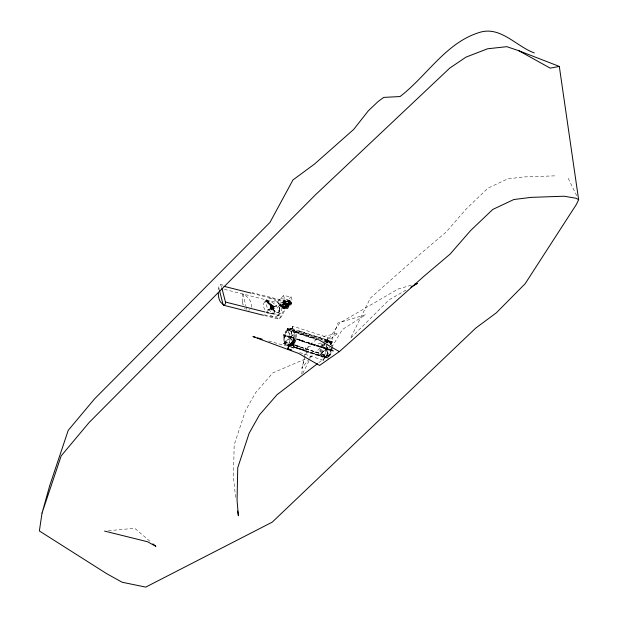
<?xml version="1.0" encoding="UTF-8"?>
<svg xmlns="http://www.w3.org/2000/svg" width="618" height="618" viewBox="0 0 618 618"><rect width="100%" height="100%" fill="white"/><g stroke="black" fill="none" stroke-linecap="round" stroke-linejoin="round"><path stroke-width="0.46" stroke-dasharray="3.09 2.32" d="M273.009 309.062L270.653 308.22L270.058 308.536A10.668 6.381 -5.3 0 0 269.216 309.124A11.549 6.659 -11.3 0 0 268.258 310.051L267.679 310.815A3.453 1.893 -17.7 0 0 267.362 311.742L267.579 312.329A2.379 1.375 -11.3 0 0 268.05 312.785L269.463 313.218A6.922 4.326 5.4 0 0 270.081 313.341A7.153 4.519 10.3 0 0 270.923 313.504L274.037 313.195A2.65 1.684 26.9 0 0 274.415 312.121L273.349 309.062M284.087 304.72L281.646 305.725L283.384 306.93L283.909 308.66C280.07 308.405 279.545 303.685 283.345 308.39C284.968 309.726 282.565 306.343 284.411 306.489C285.531 306.25 289.046 306.829 287.385 308.32M283.979 336.269L283.847 338.285A9.865 6.234 -70.5 0 0 285.439 343.245L286.497 344.156M293.759 337.436L293.89 335.419A9.865 6.234 -70.5 0 0 292.306 330.46L291.24 329.548M294.462 337.66L294.593 335.644A9.865 6.234 -70.5 0 0 293.002 330.692L291.943 329.78L288.706 329.247A6.188 3.909 -70.5 0 0 285.207 332.492M295.219 337.752L295.373 335.419A11.402 7.2 -70.5 0 0 293.542 329.695L292.306 328.645L292.824 326.18L328.173 337.621L327.602 340.054M296.231 337.289C297.019 333.087 294.407 327.293 289.386 328.289A7.153 4.519 -70.5 0 0 285.338 332.036L284.442 334.292M331.611 347.54L330.244 353.372A6.226 3.932 -70.5 0 1 326.721 356.64L325.408 356.748L327.463 356.88A6.226 3.932 -70.5 0 0 330.985 353.62M332.36 347.331L331.673 351.943M301.738 374.083L303.917 358.231M304.048 357.297L304.821 351.704M304.944 350.769L305.331 347.973L321.26 342.982M273.233 307.478C269.633 308.282 273.125 308.614 272.044 308.421L272.399 309.564L272.947 309.371A1.754 1.051 45.9 0 0 273.488 307.888L272.028 307.996L271.008 306.667A1.754 1.051 45.9 0 1 272.971 307.161L273.287 307.548M272.159 308.482L271.619 308.011M273.882 306.613C270.452 309.425 274.747 302.967 273.735 308.722M218.571 289.749C218.386 286.968 219.537 282.611 223.399 285.431M251.518 307.277A10.429 6.226 45.9 0 0 242.92 294.021L242.403 301.043A16.3 9.417 -75.9 0 0 242.905 304.226M273.882 308.436L273.434 306.289L273.921 306.899M288.66 345.114L290.282 337.567L293.025 338.455M293.156 337.845L290.414 336.957L292.214 328.598L328.034 340.194L327.447 342.913M289.379 342.72L290.483 337.613L291.426 340.279M293.388 337.706L290.653 336.818L292.407 328.66M325.91 349.1L323.647 360.348L326.111 349.147L301.244 341.121M326.041 348.49L327.046 343.847M327.246 342.913L327.841 340.132M327.254 343.824L326.281 348.351L301.615 340.371M266.906 300.433L267.316 302.017A2.65 0.989 49.8 0 0 268.343 303.446L271.178 306.628L268.181 303.538A2.65 0.989 49.8 0 1 267.154 302.109L267.053 300.294A7.261 1.166 52.5 0 1 267.208 300.278A6.922 0.664 53.3 0 1 267.339 300.348L271.982 306.783L267.215 300.448A6.922 0.664 53.3 0 0 267.069 300.363A7.153 1.151 52.5 0 0 266.906 300.379L267.007 300.317M285.493 344.52L283.577 343.639L290.236 337.227L283.423 334.879L293.473 338.131M284.45 334.122L283.77 338.734A11.402 7.2 -70.5 0 0 285.601 344.465M292.445 328.676L292.824 326.18M327.416 339.993L328.173 337.621M331.402 349.402L329.989 353.766A7.153 4.519 -70.5 0 1 325.941 357.513L324.427 357.644L326.744 357.776A7.153 4.519 -70.5 0 0 330.792 354.029L331.758 351.804M301.306 340.719L333.28 351.063L301.221 340.549M279.622 310.607L279.097 312.028L277.621 312.654A3.453 2.789 -61.6 0 1 276.377 312.376L275.497 311.82A11.549 9.417 -71.2 0 1 274.446 310.908L273.434 309.688M265.748 301.02L273.334 306.111L273.72 307.648L268.189 309.827L267.973 309.224L268.32 309.711L273.851 307.525L273.457 305.987L266.003 300.541L265.748 301.02L273.202 306.474L265.871 300.896M273.094 306.767C273.048 304.535 274.214 309.564 273.218 306.652M279.46 311.495L279.645 310.506A6.922 5.547 85.4 0 0 279.73 309.888L279.738 309.85A7.153 5.639 79.4 0 0 279.745 309.046L279.73 308.791M321.522 343.685L319.954 350.383A11.402 7.2 -70.5 0 0 321.785 356.115L325.238 357.907M322.326 343.948L320.757 350.645A11.402 7.2 -70.5 0 0 322.588 356.37L323.817 357.428M322.874 344.597L321.507 350.429A9.927 6.273 -70.5 0 0 323.106 355.42L326.149 356.988M323.616 344.836L322.248 350.669A9.927 6.273 -70.5 0 0 323.847 355.659L324.913 356.578M273.844 308.614L273.102 309.518M289.031 301.955L286.675 304.558L279.143 319.228L281.499 316.625L289.031 301.955L252.059 292.646M302.758 373.396L310.02 358.919M310.445 358.061L311.294 356.362L325.439 342.959M331.256 348.235L325.925 357.204L318.285 363.06M331.742 347.424L342.418 329.487L365.686 314.709L337.861 323.021L325.925 357.204L305.593 351.449M290.305 305.323C290.985 302.248 282.125 302.403 280.163 304.589C278.648 307.934 287.563 308.374 284.952 306.59C281.993 307.47 288.475 308.536 288.606 306.242M290.012 305.562C285.871 308.328 279.854 299.483 286.458 305.616C288.374 306.273 292.623 305.593 291.457 302.681C289.772 306.744 283.044 302.217 280.495 305.663L280.557 306.227M283.477 303.229L283.415 302.666C285.3 300.618 289.703 300.68 291.503 302.82C290.839 299.336 285.06 299.452 283.09 301.592C282.04 304.489 289.031 305.74 288.312 303.67C287.154 303.168 286.126 304.388 287.949 304.697M280.533 305.802L282.024 304.72L285.864 304.496L285.493 303.284M283.453 302.805C285.284 300.757 288.985 301.074 291.202 302.403M284.612 306.451L282.171 307.447L283.338 308.529M287.532 303.453L285.091 304.45L286.258 305.531M285.253 307.64L284.883 307.656M291.526 303.245L290.035 304.326L287.803 304.666M284.821 306.428L287.478 305.81L288.212 304.604L283.114 302.017M288.56 306.103L286.165 307.393L282.897 307.347M287.741 303.43L290.398 302.812L291.132 301.607M272.878 306.265L273.079 307.061L273.859 307.262M273.573 307.532L273.372 306.737L272.592 306.543M289.147 303.523L289.077 301.414M287.069 304.18L289.649 304.126L290.893 302.851C289.95 301.074 283.338 301.229 285.192 303.592C287.517 304.025 287.664 307.154 284.937 305.053C281.036 304.342 282.279 307.895 285.292 307.416C287.772 305.732 280.541 307.123 280.193 305.014M285.964 307.161L286.976 306.196L286.621 305.701M288.892 304.164C288.467 302.256 284.736 304.72 288.212 304.419C294.214 301.569 280.811 301.445 286.791 304.234M273.619 309.1L273.519 309.772M279.212 311.688L279.004 311.935A2.379 1.939 -71.2 0 1 278.224 312.43L277.528 312.561A3.453 2.789 -61.6 0 1 276.285 312.283A12.522 10.112 -61.6 0 1 275.404 311.727A11.41 9.309 -71.2 0 1 274.353 310.808M277.714 301.569L283.554 295.574L291.117 296.841L292.368 300.943L286.52 306.937L278.957 305.671L277.714 301.569L285.277 302.835L291.117 296.841M278.957 305.671L284.798 299.684L292.368 300.943M293.913 338.185L290.259 337.003L287.44 328.521L319.923 339.035M287.416 330.684L288.003 330.143L287.44 328.521M290.653 336.818L297.173 330.46L332.368 341.854L330.893 343.685L332.368 341.854M332.469 342.148L297.273 330.754L290.723 337.142L293.372 337.938M327.517 347.154L319.297 355.458L328.212 346.86M329.981 344.744L331.217 343.538L328.838 346.25M290.282 337.567L283.67 343.932M264.543 302.055L266.945 299.73M270.174 307.092L271.688 305.632M270.545 306.93L271.472 306.026M271.008 306.667L270.437 307.571A1.754 1.051 45.9 0 0 271.858 309.548L272.577 309.726A1.754 1.051 45.9 0 0 273.117 308.243L272.6 307.517A1.754 1.051 45.9 0 0 270.638 307.022L271.719 307.934L270.808 307.216A1.754 1.051 45.9 0 0 272.229 309.193L272.36 309.556M273.38 307.169L267.849 309.348M273.202 309.618L274.129 308.714M272.963 309.912L274.477 308.444M277.93 315.589L280.34 313.264M326.111 342.318L338.116 333.179L319.143 337.42L308.421 345.586L301.692 368.39L311.294 356.362L308.676 357.49M288.621 304.102L288.142 304.295M285.701 307.092L284.141 307.177M272.499 308.173L272.09 308.073M289.718 303.446L287.756 304.002L285.524 303.585M286.798 306.435L284.836 306.999L282.604 306.574M284.064 308.722L284.736 308.761M406.011 290.058L388.954 299.923L350.367 338.455L370.391 298.069L420.263 253.975L446.003 232.19L466.459 208.675L488.058 188.104L507.502 178.95L523.593 176.941L555.93 175.813M270.653 308.405L269.301 309.278A11.41 6.582 -11.3 0 0 268.366 310.182A12.522 6.852 -17.7 0 0 267.764 310.97A3.453 1.893 -17.7 0 0 267.455 311.905M324.071 340.665L327.076 339.807L330.53 341.599A11.402 7.2 -70.5 0 1 332.113 345.114M305.176 358.996L272.801 372.924L255.659 392.6L245.477 410.692L234.168 444.921L233.488 477.281L235.62 497.652M286.775 305.694L286.157 304.411L288.583 305.817L288.212 304.604M283.855 308.691L283.237 307.409M286.868 308.536C288.838 309.093 288.838 305.091 288.668 306.343M273.573 306.752L276.702 305.601A2.65 1.916 61.8 0 1 278.115 305.941L278.548 306.296M273.735 306.814L276.794 305.694A2.65 1.916 61.8 0 1 278.208 306.034M271.982 306.783L271.256 306.458M324.805 341.878L327.455 341.043L339.745 322.975L398.023 289.039L412.77 284.805M287.046 308.567L286.219 308.683M271.789 306.806L271.341 306.211L271.178 306.628M286.327 308.73L284.682 308.815M108.312 530.731L134.716 528.266L150.043 541.368M285.153 334.948L284.62 335.744A0.857 0.541 -70.5 0 0 284.751 336.169L288.768 337.521L289.309 336.725A0.857 0.541 -70.5 0 0 289.17 336.3L285.354 335.064A0.857 0.541 -70.5 0 1 285.485 335.497L284.952 336.285M288.969 336.184L288.436 336.98A0.857 0.541 -70.5 0 0 288.575 337.405L288.768 337.521M327.88 340.07L326.374 340.201A7.153 4.519 -70.5 0 0 324.875 340.927M325.841 342.21A6.226 3.932 -70.5 0 1 327.138 341.576L328.452 341.46L326.397 341.337A6.226 3.932 -70.5 0 0 325.099 341.97M327.416 348.467L326.806 349.371A0.973 0.618 -70.5 0 0 326.961 349.858L330.808 351.163L331.418 350.259A0.973 0.618 -70.5 0 0 331.263 349.773L327.64 348.598A0.973 0.618 -70.5 0 1 327.795 349.085L327.192 349.989M331.039 349.641L330.429 350.537A0.973 0.618 -70.5 0 0 330.584 351.032L330.808 351.163M288.019 304.396L284.805 303.863L283.662 302.256M288.598 301.731L284.713 302.171L284.071 302.835L284.458 303.67A1.197 0.742 44.3 0 0 285.269 304.164M286.505 303.971C288.451 304.952 292.337 302.457 288.591 301.831L289.116 303.554M284.844 304.728L287.254 305.184L287.996 306.204C286.304 307.996 281.561 308.104 280.742 305.246M283.384 306.93C284.798 307.718 289.309 306.173 286.234 304.96M280.634 298.571L288.197 299.838M281.878 302.673L289.448 303.94M285.941 304.767L281.793 305.168L281.144 305.833L281.538 306.667A1.197 0.742 44.3 0 0 282.349 307.154M272.584 308.938L270.653 308.22M251.827 293.334L288.838 302.65M224.434 289.371L286.435 304.975M266.041 312.26L281.738 316.207M264.574 314.825L279.328 318.54M264.357 315.504L279.143 319.228M268.637 340.997L286.196 345.964M290.815 347.27L295.435 348.575M290.259 337.003L283.423 334.879M325.887 348.537L319.058 346.412L325.864 348.753M295.064 338.695L290.545 337.32L291.518 340.047M301.198 340.773L333.28 351.063M290.893 328.166L291.851 328.475C284.805 329.263 282.874 339.653 286.559 344.774M290.012 329.139L290.715 329.363L289.409 329.479A6.188 3.909 -70.5 0 0 285.902 332.716L284.55 338.517A9.865 6.234 -70.5 0 0 286.134 343.469M320.827 339.328L322.635 339.908M287.324 328.637L317.096 338.278M320.711 339.444L322.511 340.024M295.597 332.005L317.25 339.012M323.569 341.059L331.217 343.538M295.698 332.291L317.351 339.305M325.477 341.932L331.318 343.832M317.776 339.776L287.98 330.136L290.414 336.957M287.857 330.251L317.66 339.9M301.36 340.487L333.334 350.839M283.376 335.08L293.89 338.409M300.448 346.953L328.768 356.123L326.173 348.846M285.238 342.094L287.98 342.982M300.309 347.077L328.629 356.246L329.124 357.776M287.161 342.982L285.331 342.387L285.647 343.291M300.866 347.416L320.958 353.921M305.748 350.723L328.591 358.116M283.577 343.639L286.319 344.527M305.501 350.738L328.452 358.247M305.593 351.024L319.297 355.458M291.202 346.937L293.218 347.594M304.906 351.379L324.28 357.652M299.707 352.6L323.647 360.348M327.71 341.221L330.761 342.797A9.927 6.273 -70.5 0 1 332.136 345.856M220.626 284.736L221.754 287.463M288.282 305.4L286.204 304.55L285.833 303.338M328.49 340.286L329.726 341.345A11.402 7.2 -70.5 0 1 331.511 346.304M328.946 341.638L330.02 342.557A9.927 6.273 -70.5 0 1 331.395 345.616M278.463 306.204L279.583 307.779M278.865 306.605L279.792 308.652M271.742 306.435L271.673 306.35A10.668 0.564 55 0 1 271.109 305.616A11.549 1.607 55.9 0 1 270.221 304.527L269.487 303.639A3.453 0.811 57.1 0 1 268.598 302.38L267.54 300.58M244.543 308.081L245.3 309.046M271.341 306.211L270.954 305.709A11.41 1.591 55.9 0 1 270.081 304.651A12.522 2.935 57.1 0 1 269.324 303.732A3.453 0.811 57.1 0 1 268.436 302.472L267.37 300.634M273.535 309.834L273.735 310.074A10.668 8.698 -80 0 0 274.438 310.9M267.47 312.152L269.386 313.071A6.922 4.326 5.4 0 0 269.996 313.195L270.043 313.202A7.261 4.589 10.3 0 0 270.862 313.357L273.944 313.032A2.65 1.684 26.9 0 0 274.33 311.959L273.805 310.39M568.228 178.393L576.965 196.277M323.917 342.519L326.072 348.56M323.786 342.627L325.941 348.683M326.049 348.969L328.629 356.246M295.404 331.472L295.775 332.538M243.198 305.06L243.168 304.96A38.046 21.978 -75.9 0 1 242.766 303.376L242.364 299.946M290.908 302.441L291.271 303.654M290.313 302.735L290.831 304.465M288.753 300.34L289.124 301.553M288.413 300.286L288.784 301.499M288.39 301.8L288.915 303.523L288.737 301.36M287.988 305.439L288.351 306.652M287.385 305.732L287.911 307.455M286.304 303.94L286.829 305.663M283.554 295.574L284.798 299.684M285.277 302.835L286.52 306.937M285.671 304.829L286.196 306.551L286.157 304.411M285.47 304.798L285.995 306.52L285.817 304.357M284.589 303.029L285.114 304.759M283.338 301.182L283.708 302.395M282.913 306.335L283.276 307.548M282.573 306.273L282.936 307.486M281.669 306.026L282.187 307.749M280.417 304.172L280.788 305.385M272.275 308.197L272.631 309.332M242.92 294.021L245.902 305.856M246.134 306.767L246.821 309.502M218.888 287.973L219.351 289.796M279.63 308.127L279.83 309.108A7.261 5.732 79.4 0 1 279.823 309.935A6.922 5.547 85.4 0 1 279.73 310.591M249.958 309.626A10.429 6.226 45.9 0 1 248.645 310.228M270.591 308.66C271.024 310.591 272.198 308.243 270.591 308.66M263.701 306.93A9.517 5.686 45.9 0 0 276.679 316.416A9.517 5.686 45.9 0 0 273.334 303.129A9.517 5.686 45.9 0 0 263.701 306.93M266.111 304.597A9.517 5.686 45.9 0 0 279.089 314.091A9.517 5.686 45.9 0 0 275.736 300.804A9.517 5.686 45.9 0 0 266.111 304.597M271.518 306.644A1.985 1.182 45.9 0 0 274.214 308.614A1.985 1.182 45.9 0 0 273.519 305.848A1.985 1.182 45.9 0 0 271.518 306.644M270.004 308.112A1.985 1.182 45.9 0 0 272.7 310.081A1.985 1.182 45.9 0 0 272.005 307.316A1.985 1.182 45.9 0 0 270.004 308.112M270.375 307.895A1.893 1.128 45.9 0 0 272.955 309.78A1.893 1.128 45.9 0 0 272.291 307.146A1.893 1.128 45.9 0 0 270.375 307.895M271.31 306.991A1.893 1.128 45.9 0 0 273.882 308.876A1.893 1.128 45.9 0 0 273.218 306.242A1.893 1.128 45.9 0 0 271.31 306.991"/><path stroke-width="0.93" d="M42.032 513.079L39.367 530.955L106.721 573.697L122.194 582.264L145.755 587.1L272.229 522.148L475.721 328.112L496.308 312.847L525.176 283.685L576.355 204.481L578.633 199.684L559.313 66.427L518.811 50.738L506.822 46.674L487.525 48.791L466.018 57.119L449.788 68.073L315.265 195.002L89.092 422.527L61.174 455.891L42.032 513.079L49.749 485.547L68.227 430.337L94.531 398.904L269.966 222.418L292.955 179.954L314.492 164.064L353.705 129.409L368.336 110.8L378.015 101.622L383.662 97.397L400.047 96.547C427.123 75.798 446.304 41.885 480.688 32.082C501.121 26.52 516.594 46.528 534.261 52.916M295.643 340.348C294.701 343.245 292.152 347.022 288.652 346.119L288.019 348.822L288.459 346.057M295.041 338.517L293.805 342.117A7.153 4.519 -70.5 0 1 289.757 345.864L286.829 345.516M300.394 340.418L297.706 339.305L300.448 340.194M293.303 339.413L292.538 341.213A6.188 3.909 -70.5 0 1 289.031 344.458L287.725 344.566M293.998 339.637L293.233 341.445A6.188 3.909 -70.5 0 1 289.734 344.682L288.428 344.798M293.002 344.713L293.735 347.007L304.836 350.429M255.705 337.335L252.932 336.547L298.633 353.434L319.545 365.447L339.344 351.627L424.612 275.674L450.182 254.029L470.576 230.584L492.77 209.448L513.836 199.529L531.14 197.366L564.164 196.223L576.069 198.262L578.633 199.684M317.521 363.647L277.034 394.701L259.521 414.802L249.154 433.218L237.737 467.764L237.065 500.341L238.386 515.775L237.66 511.009M410.877 287.239L417.382 283.484L414.616 284.28M559.313 66.427L550.229 68.135L518.811 50.738M219.575 290.699L223.021 304.357C223.971 306.814 226.196 303.484 225.431 302.032L221.986 288.374M104.542 531.078L147.555 541.754L155.883 546.358L152.963 543.863M224.071 286.343L250.908 293.094M225.431 302.032L265.122 312.028M223.685 305.269L263.43 315.273M257.551 337.853L262.171 339.166M299.537 346.659L293.141 344.589L293.874 346.883M295.744 345.601L297.575 346.188M293.735 347.007L304.697 350.553M287.826 348.753L291.673 350.004M295.968 338.965L297.652 339.537M318.44 339.614L339.344 351.627M223.021 304.357L220.518 302.032A16.261 9.394 -75.9 0 1 218.316 293.287"/></g></svg>
